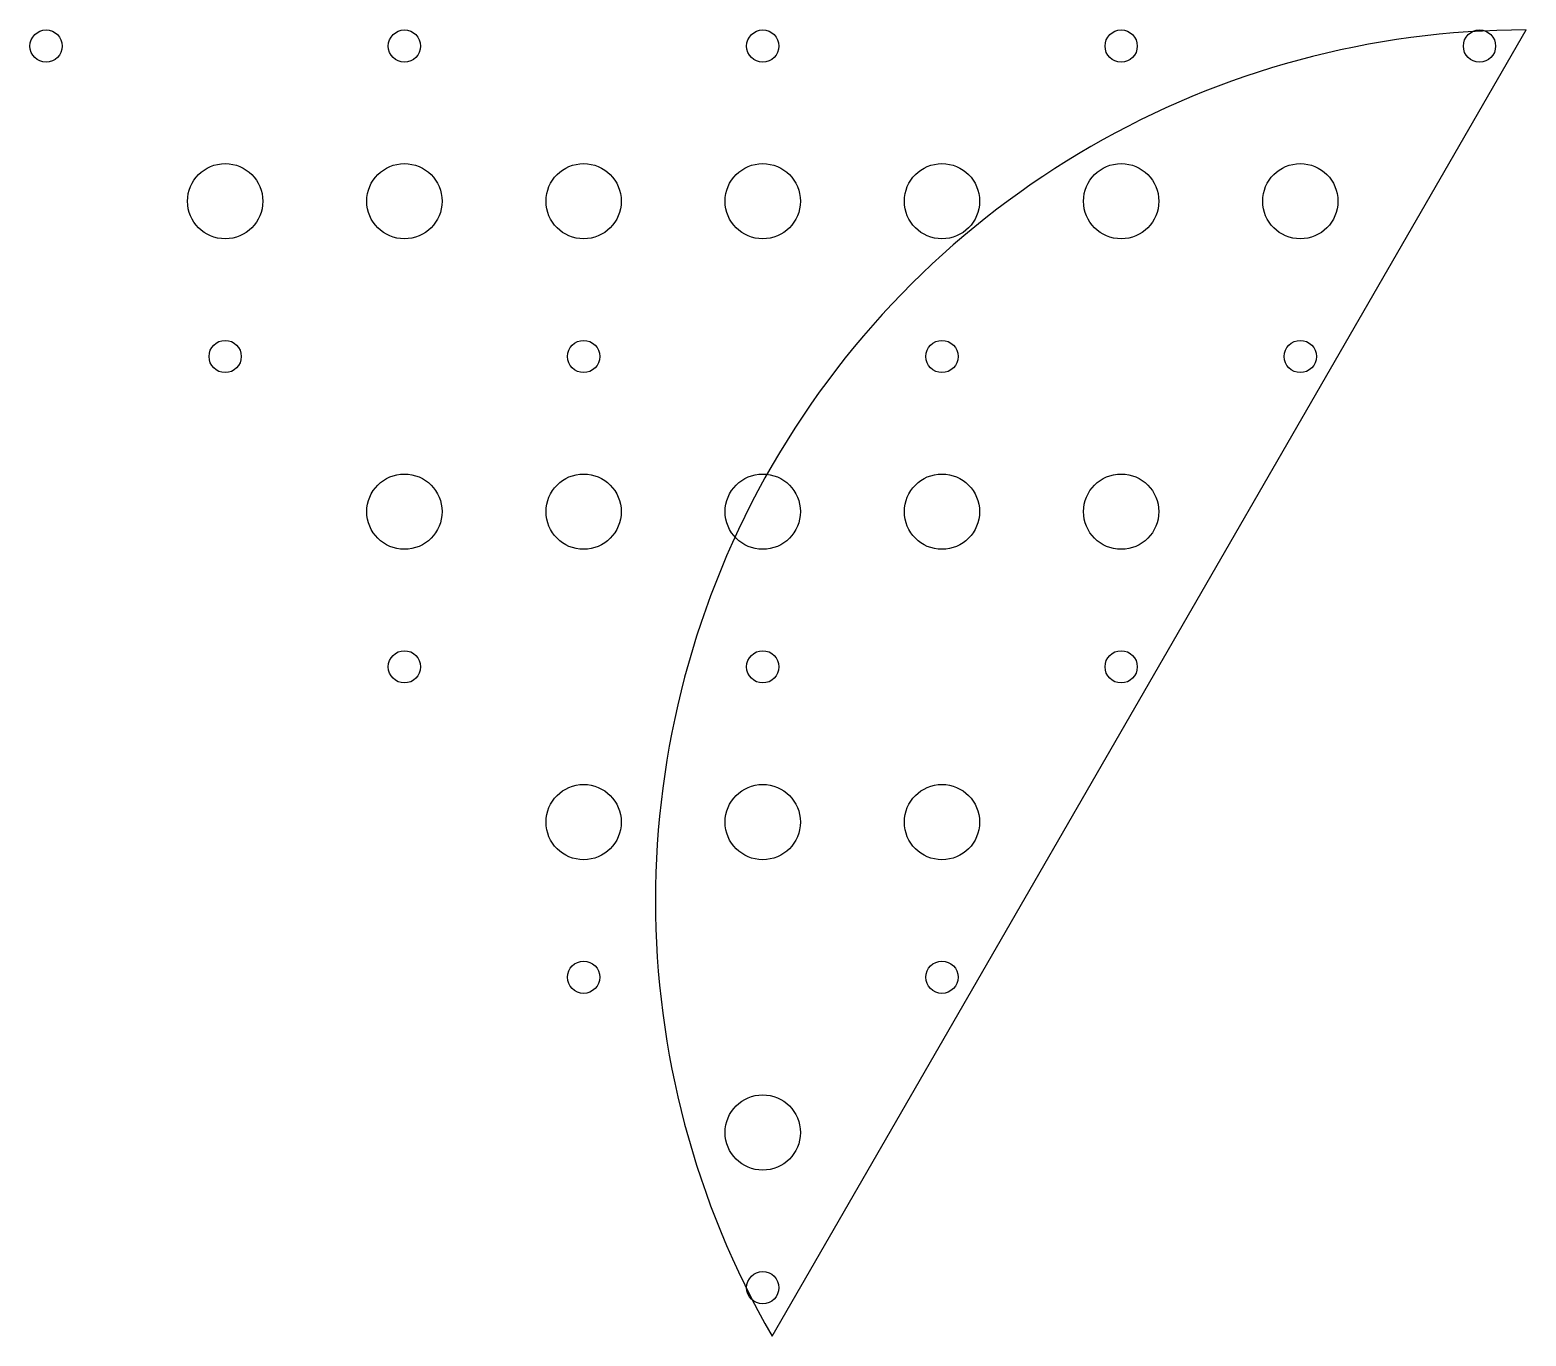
# Model space of a CAD drawing. Header units: millimetres. Extents: x -135 to 4, y -120 to 2.
import ezdxf

# ---------------------------------------------------------------- set-up
doc = ezdxf.new("R2010")
doc.units = ezdxf.units.MM

msp = doc.modelspace()

# ---------------------------------------------------------------- linework, layer by layer
msp.add_lwpolyline([(-65.8, -119.97), (4.33, 1.5, 0.57735)], format="xyb", close=True)
for centre, radius in [((-133.33, 0), 1.5), ((-100, 0), 1.5), ((-66.67, 0), 1.5), ((-33.33, 0), 1.5), ((0, 0), 1.5), ((-116.67, -14.43), 3.5), ((-100, -14.43), 3.5), ((-83.33, -14.43), 3.5), ((-66.67, -14.43), 3.5), ((-50, -14.43), 3.5), ((-33.33, -14.43), 3.5), ((-16.67, -14.43), 3.5), ((-116.67, -28.87), 1.5), ((-83.33, -28.87), 1.5), ((-50, -28.87), 1.5), ((-16.67, -28.87), 1.5), ((-100, -43.3), 3.5), ((-83.33, -43.3), 3.5), ((-66.67, -43.3), 3.5), ((-50, -43.3), 3.5), ((-33.33, -43.3), 3.5), ((-100, -57.73), 1.5), ((-66.67, -57.73), 1.5), ((-33.33, -57.73), 1.5), ((-83.33, -72.17), 3.5), ((-66.67, -72.17), 3.5), ((-50, -72.17), 3.5), ((-83.33, -86.6), 1.5), ((-50, -86.6), 1.5), ((-66.67, -101.04), 3.5), ((-66.67, -115.47), 1.5)]:
    msp.add_circle(centre, radius)

doc.saveas('drawing.dxf')
